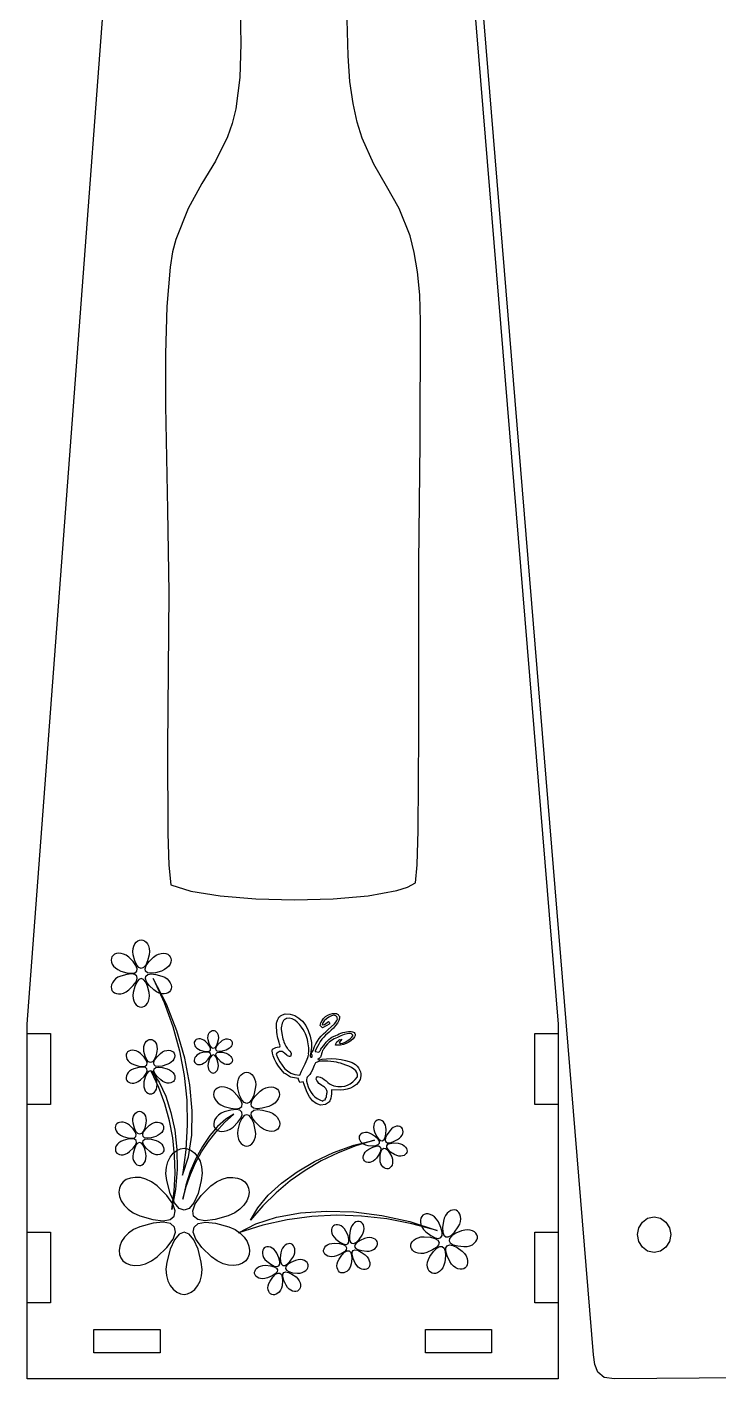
# Model space of a CAD drawing. Extents: x -1652 to 1470, y -458 to 1785.
# Drawn here: x -1651.6 to -1547.7, y -295.8 to -92.6 of the extents above; entities that cross this region are included whole.
import ezdxf

# ---------------------------------------------------------------- set-up
doc = ezdxf.new("R2010")
doc.units = 0
doc.layers.add('LAYER_1', color=7, linetype='CONTINUOUS')

msp = doc.modelspace()

# ---------------------------------------------------------------- linework, layer by layer
at = {"layer": 'LAYER_1', "color": 240}
for points in [[(-1628.4481, 23.9269), (-1596.5981, 24.2019), (-1595.0231, 23.9769), (-1594.0981, 23.2019), (-1593.6231, 22.0269), (-1593.4481, 20.5519), (-1571.8231, -242.4981), (-1571.8231, -295.7981), (-1651.5981, -295.7981), (-1651.5981, -242.4981), (-1631.9481, 20.1769), (-1631.5731, 21.6519), (-1630.8981, 22.7769), (-1629.8731, 23.5519), (-1628.4481, 23.9269)], [(-1531.5231, -295.5231), (-1563.3481, -295.7981), (-1564.9231, -295.5731), (-1565.8481, -294.7981), (-1566.3231, -293.6231), (-1566.4981, -292.1481), (-1588.0981, -29.0731), (-1588.0981, 24.2019), (-1508.3731, 24.2019), (-1508.3731, -29.0731), (-1527.9981, -291.7731), (-1528.3731, -293.2481), (-1529.0481, -294.3731), (-1530.0981, -295.1481), (-1531.5231, -295.5231)], [(-1651.6231, -243.8981), (-1648.1231, -243.8981), (-1648.1231, -254.5481), (-1651.6231, -254.5481), (-1651.6231, -243.8981)], [(-1575.3374, -243.8981), (-1571.8374, -243.8981), (-1571.8374, -254.5481), (-1575.3374, -254.5481), (-1575.3374, -243.8981)], [(-1557.4231, -276.7731), (-1558.3981, -276.5731), (-1559.1731, -275.9981), (-1559.7231, -275.1481), (-1559.8981, -274.0981), (-1559.7231, -273.0731), (-1559.1731, -272.2231), (-1558.3981, -271.6481), (-1557.4231, -271.4481), (-1556.4481, -271.6481), (-1555.6481, -272.2231), (-1555.1231, -273.0731), (-1554.9231, -274.0981), (-1555.1231, -275.1481), (-1555.6481, -275.9981), (-1556.4481, -276.5731), (-1557.4231, -276.7731)], [(-1651.6231, -273.7231), (-1648.1231, -273.7231), (-1648.1231, -284.3731), (-1651.6231, -284.3731), (-1651.6231, -273.7231)], [(-1575.3374, -273.7231), (-1571.8374, -273.7231), (-1571.8374, -284.3731), (-1575.3374, -284.3731), (-1575.3374, -273.7231)], [(-1641.5981, -291.8481), (-1641.5981, -288.3481), (-1631.6481, -288.3481), (-1631.6481, -291.8481), (-1641.5981, -291.8481)], [(-1591.7731, -291.8481), (-1591.7731, -288.3481), (-1581.8231, -288.3481), (-1581.8231, -291.8481), (-1591.7731, -291.8481)]]:
    msp.add_lwpolyline(points, close=True, dxfattribs=at)
msp.add_lwpolyline([(-1619.6231, -89.9231), (-1619.5231, -95.1231), (-1619.6731, -100.1981), (-1620.2731, -104.9231), (-1620.7981, -107.0981), (-1621.4981, -109.0981), (-1623.3231, -112.7482), (-1625.3481, -116.1481), (-1627.3981, -119.8982), (-1629.2731, -124.5231), (-1629.7481, -126.3731), (-1630.1231, -128.7231), (-1630.6231, -134.6231), (-1630.8231, -141.7232), (-1630.8231, -149.5231), (-1630.5231, -165.1731), (-1630.2981, -177.6231), (-1630.4981, -200.9231), (-1630.4481, -213.7981), (-1630.2981, -218.5731), (-1630.0231, -221.5231), (-1627.0231, -222.4731), (-1622.5981, -223.1731), (-1617.2481, -223.6231), (-1611.4231, -223.7731), (-1605.6481, -223.6481), (-1600.3731, -223.1731), (-1596.0731, -222.3981), (-1594.4731, -221.8731), (-1593.2731, -221.2481), (-1593.0231, -218.5232), (-1592.8731, -213.3481), (-1592.7481, -198.7481), (-1592.7731, -173.1981), (-1592.5731, -155.0481), (-1592.5231, -136.8731), (-1592.6231, -132.8481), (-1592.9481, -129.3981), (-1593.4481, -126.4731), (-1594.0731, -123.9731), (-1595.6981, -119.8982), (-1597.5981, -116.5481), (-1599.5231, -113.2231), (-1601.2981, -109.2981), (-1602.0231, -106.8981), (-1602.6481, -104.0981), (-1603.1231, -100.7981), (-1603.3981, -96.9231), (-1603.5231, -91.5481)], dxfattribs=at)
at = {"layer": 'LAYER_1', "color": 250}
for points in [[(-1634.4818, -229.8032), (-1634.2299, -229.8413), (-1633.9794, -229.9538), (-1633.7442, -230.1379), (-1633.5382, -230.3908), (-1633.3753, -230.7096), (-1633.2693, -231.0916), (-1633.2341, -231.5339), (-1633.2836, -232.0338), (-1633.509, -232.9398), (-1633.7932, -233.5865), (-1634.1172, -233.9739), (-1634.4624, -234.1025), (-1634.81, -233.9725), (-1635.141, -233.5842), (-1635.4368, -232.9379), (-1635.6786, -232.0338), (-1635.7319, -231.5537), (-1635.6985, -231.1207), (-1635.5929, -230.7399), (-1635.4293, -230.4167), (-1635.2221, -230.1561), (-1634.9855, -229.9635), (-1634.734, -229.8442), (-1634.4818, -229.8032)], [(-1638.8661, -232.3338), (-1638.959, -232.5715), (-1638.9867, -232.845), (-1638.9448, -233.1409), (-1638.8288, -233.4456), (-1638.6342, -233.7459), (-1638.3566, -234.0282), (-1637.9915, -234.2792), (-1637.5343, -234.4855), (-1636.6365, -234.7438), (-1635.9342, -234.8214), (-1635.4365, -234.7347), (-1635.1525, -234.5001), (-1635.0912, -234.1341), (-1635.2618, -233.6531), (-1635.6732, -233.0736), (-1636.3347, -232.412), (-1636.724, -232.1264), (-1637.1159, -231.9391), (-1637.4987, -231.8404), (-1637.8607, -231.8205), (-1638.1902, -231.8697), (-1638.4754, -231.9781), (-1638.7046, -232.1361), (-1638.8661, -232.3338)], [(-1630.0997, -232.3338), (-1630.007, -232.5715), (-1629.9795, -232.845), (-1630.0214, -233.1409), (-1630.1375, -233.4456), (-1630.3323, -233.7459), (-1630.6102, -234.0282), (-1630.9757, -234.2792), (-1631.4335, -234.4855), (-1632.3308, -234.7438), (-1633.0328, -234.8214), (-1633.5303, -234.7347), (-1633.8141, -234.5003), (-1633.8752, -234.1344), (-1633.7044, -233.6536), (-1633.2925, -233.0744), (-1632.6305, -232.4132), (-1632.2417, -232.1272), (-1631.8503, -231.9396), (-1631.4678, -231.8407), (-1631.106, -231.8207), (-1630.7766, -231.8697), (-1630.4913, -231.9781), (-1630.2617, -232.1361), (-1630.0997, -232.3338)], [(-1638.8646, -237.3943), (-1638.7055, -237.5933), (-1638.4827, -237.7539), (-1638.2057, -237.8654), (-1637.8837, -237.9173), (-1637.5262, -237.899), (-1637.1425, -237.7998), (-1636.742, -237.6092), (-1636.334, -237.3166), (-1635.662, -236.6679), (-1635.244, -236.0982), (-1635.0705, -235.6237), (-1635.1318, -235.2604), (-1635.4181, -235.0244), (-1635.9198, -234.9319), (-1636.6274, -234.9989), (-1637.531, -235.2415), (-1637.9732, -235.4352), (-1638.3315, -235.6806), (-1638.6084, -235.9626), (-1638.8066, -236.2662), (-1638.9287, -236.5763), (-1638.9773, -236.8777), (-1638.9551, -237.1554), (-1638.8646, -237.3943)], [(-1634.4818, -239.9229), (-1634.2299, -239.8848), (-1633.9794, -239.7723), (-1633.7442, -239.5882), (-1633.5382, -239.3354), (-1633.3753, -239.0166), (-1633.2693, -238.6346), (-1633.2341, -238.1923), (-1633.2836, -237.6925), (-1633.509, -236.7863), (-1633.7932, -236.1395), (-1634.1172, -235.7519), (-1634.4624, -235.6233), (-1634.81, -235.7533), (-1635.141, -236.1417), (-1635.4368, -236.7882), (-1635.6786, -237.6925), (-1635.7319, -238.1724), (-1635.6985, -238.6053), (-1635.5929, -238.986), (-1635.4293, -239.3093), (-1635.2221, -239.5699), (-1634.9855, -239.7625), (-1634.734, -239.8819), (-1634.4818, -239.9229)], [(-1630.0557, -237.3943), (-1630.2143, -237.5933), (-1630.4366, -237.7539), (-1630.7133, -237.8654), (-1631.035, -237.9173), (-1631.3923, -237.899), (-1631.7759, -237.7998), (-1632.1763, -237.6092), (-1632.5841, -237.3166), (-1633.2564, -236.6679), (-1633.6747, -236.0983), (-1633.8485, -235.6239), (-1633.7875, -235.2606), (-1633.5014, -235.0247), (-1632.9996, -234.9321), (-1632.2919, -234.999), (-1631.3879, -235.2415), (-1630.9459, -235.4352), (-1630.5878, -235.6806), (-1630.311, -235.9626), (-1630.1129, -236.2662), (-1629.9909, -236.5763), (-1629.9425, -236.8777), (-1629.9649, -237.1554), (-1630.0557, -237.3943)], [(-1628.2856, -265.1667), (-1627.363, -262.3963), (-1626.8709, -259.1401), (-1626.8039, -255.5089), (-1627.1568, -251.6137), (-1627.9245, -247.5655), (-1629.1019, -243.4751), (-1630.6835, -239.4535), (-1632.6644, -235.6117), (-1631.0452, -239.2099), (-1629.7336, -242.836), (-1628.7288, -246.4898), (-1628.0303, -250.1711), (-1627.6374, -253.8796), (-1627.5494, -257.6152), (-1627.7657, -261.3776), (-1628.2856, -265.1667)], [(-1609.071, -247.2947), (-1609.055, -247.333), (-1609.0179, -247.39), (-1608.9661, -247.4252), (-1608.9044, -247.4366), (-1608.8379, -247.4222), (-1608.7876, -247.3853), (-1608.7662, -247.3326), (-1608.7681, -247.2676), (-1608.7877, -247.1936), (-1608.8576, -247.0324), (-1608.9311, -246.8765), (-1608.8177, -246.7332), (-1608.7259, -246.5977), (-1608.652, -246.4539), (-1608.5927, -246.2861), (-1608.4344, -245.8318), (-1608.2338, -245.4096), (-1607.9948, -245.0144), (-1607.7215, -244.6413), (-1607.4177, -244.2853), (-1607.0875, -243.9415), (-1606.7349, -243.6048), (-1606.3638, -243.2702), (-1605.9341, -242.8959), (-1605.4435, -242.4243), (-1605.2329, -242.1769), (-1605.076, -241.9352), (-1604.9959, -241.709), (-1605.0155, -241.5084), (-1605.0474, -241.4318), (-1605.2476, -241.2011), (-1605.5469, -241.1459), (-1605.9069, -241.2316), (-1606.2893, -241.4232), (-1606.656, -241.686), (-1606.9687, -241.9851), (-1607.1892, -242.2856), (-1607.2791, -242.5529), (-1606.9444, -242.5071), (-1606.3167, -242.0523), (-1606.2305, -242.1511), (-1606.1988, -242.267), (-1606.1727, -242.3968), (-1606.1514, -242.4373), (-1607.2449, -243.0406), (-1607.586, -242.6727), (-1607.4715, -242.2802), (-1607.2937, -241.9233), (-1607.06, -241.6076), (-1606.7779, -241.3388), (-1606.4548, -241.1226), (-1606.0982, -240.9647), (-1605.7155, -240.8708), (-1605.3143, -240.8465), (-1605.2358, -240.8569), (-1605.1505, -240.8824), (-1605.0625, -240.9213), (-1604.9757, -240.9716), (-1604.894, -241.0315), (-1604.8214, -241.099), (-1604.7617, -241.1723), (-1604.7191, -241.2496), (-1604.703, -241.2878), (-1604.6714, -241.5817), (-1604.7749, -241.9263), (-1604.9827, -242.3009), (-1605.2643, -242.6851), (-1605.5887, -243.0582), (-1605.9255, -243.3997), (-1606.2439, -243.6891), (-1606.5131, -243.9058), (-1606.7763, -244.1295), (-1607.0447, -244.4101), (-1607.3103, -244.7341), (-1607.5649, -245.0878), (-1607.8005, -245.4577), (-1608.0091, -245.8301), (-1608.1825, -246.1915), (-1608.3127, -246.5281), (-1608.3224, -246.569), (-1607.8017, -246.6744), (-1607.6947, -246.5888), (-1607.6214, -246.5133), (-1607.5724, -246.4447), (-1607.5383, -246.3797), (-1607.4773, -246.2482), (-1607.3636, -246.0931), (-1607.0171, -245.6637), (-1606.6673, -245.1896), (-1606.4796, -244.9624), (-1606.2773, -244.756), (-1606.0556, -244.581), (-1605.81, -244.4481), (-1605.2137, -244.1745), (-1604.9883, -244.0529), (-1604.7367, -243.9403), (-1604.4666, -243.8387), (-1604.1855, -243.7499), (-1603.9009, -243.6759), (-1603.6204, -243.6186), (-1603.3516, -243.5798), (-1603.1021, -243.5615), (-1602.9101, -243.5686), (-1602.7329, -243.602), (-1602.578, -243.6618), (-1602.4534, -243.7479), (-1602.3666, -243.8601), (-1602.3254, -243.9984), (-1602.3375, -244.1628), (-1602.4107, -244.3531), (-1602.625, -244.6594), (-1602.9197, -244.9341), (-1603.2752, -245.1718), (-1603.6718, -245.3672), (-1604.0897, -245.515), (-1604.5095, -245.6096), (-1604.9114, -245.6459), (-1605.2757, -245.6184), (-1605.2329, -245.4393), (-1605.185, -245.3085), (-1605.1298, -245.2124), (-1605.0654, -245.1374), (-1604.9009, -244.9957), (-1604.6755, -244.7741), (-1604.5797, -244.8067), (-1604.3196, -244.7535), (-1604.7528, -245.2201), (-1604.5283, -245.3605), (-1604.2044, -245.3279), (-1603.8261, -245.1692), (-1603.4383, -244.9312), (-1603.0858, -244.6609), (-1602.8136, -244.4052), (-1602.6665, -244.2109), (-1602.6896, -244.1249), (-1602.875, -243.9406), (-1603.1551, -243.8767), (-1603.5413, -243.917), (-1604.0002, -244.0405), (-1604.4982, -244.2262), (-1605.0016, -244.4532), (-1605.477, -244.7005), (-1605.8907, -244.9471), (-1606.2092, -245.172), (-1606.4767, -245.4303), (-1606.7809, -245.7869), (-1606.9245, -245.9743), (-1607.0506, -246.153), (-1607.1502, -246.3118), (-1607.2145, -246.4398), (-1607.2927, -246.6348), (-1607.3502, -246.7919), (-1607.3964, -246.9558), (-1607.4408, -247.1715), (-1607.4637, -247.2561), (-1607.5001, -247.3365), (-1607.5488, -247.4131), (-1607.6084, -247.4867), (-1607.7555, -247.6271), (-1607.9313, -247.7626), (-1607.8994, -247.8391), (-1607.8228, -247.807), (-1607.7908, -247.8837), (-1607.2609, -247.7345), (-1606.6182, -247.6629), (-1605.9055, -247.6576), (-1605.1658, -247.707), (-1604.4419, -247.7997), (-1603.7766, -247.9241), (-1603.2128, -248.0687), (-1602.7935, -248.2221), (-1602.5329, -248.3672), (-1602.2795, -248.5568), (-1602.0429, -248.7845), (-1601.8329, -249.0436), (-1601.6593, -249.3276), (-1601.5318, -249.6298), (-1601.4601, -249.9437), (-1601.454, -250.2628), (-1601.5734, -250.7752), (-1601.8131, -251.208), (-1602.1507, -251.5656), (-1602.5641, -251.8523), (-1603.0312, -252.0727), (-1603.5296, -252.2312), (-1604.0371, -252.3321), (-1604.5316, -252.3801), (-1605.881, -252.3458), (-1605.8696, -252.6155), (-1605.8939, -252.9587), (-1605.9358, -253.3024), (-1605.9774, -253.5742), (-1606.0157, -253.7437), (-1606.0697, -253.888), (-1606.1406, -254.0127), (-1606.2296, -254.1235), (-1606.3378, -254.2262), (-1606.4663, -254.3265), (-1606.6164, -254.4301), (-1606.7892, -254.5426), (-1607.5505, -254.6271), (-1608.1938, -254.4147), (-1608.7289, -253.9808), (-1609.1657, -253.4005), (-1609.514, -252.7492), (-1609.7837, -252.102), (-1609.9846, -251.5342), (-1610.1266, -251.1211), (-1610.6165, -251.2219), (-1610.8029, -250.896), (-1610.8189, -250.8578), (-1610.8606, -250.6503), (-1611.1351, -250.6045), (-1611.4431, -250.5574), (-1611.7455, -250.4994), (-1612.0031, -250.4211), (-1612.2127, -250.3155), (-1612.5147, -250.1428), (-1612.8084, -249.9591), (-1612.9929, -249.8203), (-1613.4584, -249.3022), (-1613.8588, -248.7687), (-1614.191, -248.2377), (-1614.4522, -247.7268), (-1614.6393, -247.2539), (-1614.7493, -246.8369), (-1614.7793, -246.4935), (-1614.7263, -246.2416), (-1614.4215, -246.0779), (-1614.2441, -245.9936), (-1614.0319, -245.9405), (-1613.6228, -245.8704), (-1613.6166, -245.7433), (-1613.6371, -245.5901), (-1613.6772, -245.4187), (-1613.7298, -245.2373), (-1613.8444, -244.8771), (-1613.9242, -244.5744), (-1613.9745, -244.3106), (-1614.0327, -244.0067), (-1614.0848, -243.6727), (-1614.1165, -243.3188), (-1614.1373, -243.0692), (-1614.1624, -242.7512), (-1614.1676, -242.5853), (-1614.1631, -242.4249), (-1614.1455, -242.2774), (-1614.1111, -242.1505), (-1614.0026, -241.8605), (-1613.8683, -241.5762), (-1613.7786, -241.4443), (-1613.6668, -241.3236), (-1613.528, -241.2171), (-1613.3568, -241.1283), (-1613.2403, -241.0848), (-1612.8211, -240.9043), (-1612.0822, -240.9673), (-1611.3999, -241.1853), (-1610.781, -241.5487), (-1610.2329, -242.0481), (-1609.7624, -242.6737), (-1609.3768, -243.4162), (-1609.0831, -244.266), (-1608.8884, -245.2135), (-1608.8688, -245.4977), (-1608.8766, -245.7582), (-1608.8999, -246.0119), (-1608.9269, -246.2759), (-1609.071, -247.2947)], [(-1609.9422, -243.6397), (-1610.1443, -243.2889), (-1610.3991, -242.9076), (-1610.6995, -242.5254), (-1611.0389, -242.1721), (-1611.4103, -241.8773), (-1611.8068, -241.6708), (-1612.2216, -241.5823), (-1612.6479, -241.6414), (-1612.7994, -241.7102), (-1612.9637, -241.7977), (-1613.1011, -241.9381), (-1613.2131, -242.1192), (-1613.3011, -242.3292), (-1613.3666, -242.5561), (-1613.4109, -242.7878), (-1613.4356, -243.0123), (-1613.442, -243.2178), (-1613.4054, -243.6003), (-1613.3135, -244.1245), (-1613.2522, -244.4031), (-1613.1837, -244.6733), (-1613.11, -244.9202), (-1613.0333, -245.1293), (-1612.8797, -245.4834), (-1612.7248, -245.7972), (-1612.6437, -245.9385), (-1612.5586, -246.0691), (-1612.4683, -246.1889), (-1612.3715, -246.2976), (-1612.1507, -246.5181), (-1611.9843, -246.7353), (-1611.9517, -246.8697), (-1611.9427, -246.9708), (-1611.951, -247.0464), (-1611.9703, -247.1044), (-1612.0161, -247.199), (-1612.0291, -247.3172), (-1612.1773, -247.3189), (-1612.3251, -247.2801), (-1612.4713, -247.2094), (-1612.6145, -247.1155), (-1612.8869, -246.8932), (-1613.132, -246.6829), (-1613.2612, -246.6064), (-1613.3993, -246.5702), (-1613.5424, -246.57), (-1613.6868, -246.6018), (-1613.8284, -246.6614), (-1613.9637, -246.7447), (-1614.0885, -246.8474), (-1614.1992, -246.9655), (-1613.9314, -247.5713), (-1613.6394, -248.1384), (-1613.3103, -248.6567), (-1612.9313, -249.1161), (-1612.4896, -249.5064), (-1611.9724, -249.8176), (-1611.3668, -250.0394), (-1610.66, -250.1619), (-1610.3755, -249.5621), (-1610.0148, -248.8266), (-1609.8344, -248.4482), (-1609.6694, -248.0842), (-1609.5311, -247.7508), (-1609.431, -247.464), (-1609.4059, -247.348), (-1609.3887, -247.242), (-1609.3593, -247.1497), (-1609.2978, -247.0749), (-1609.3138, -246.904), (-1609.3132, -246.6037), (-1609.3077, -246.2756), (-1609.3094, -246.0214), (-1609.3327, -245.7316), (-1609.3737, -245.4278), (-1609.4316, -245.1159), (-1609.5054, -244.8018), (-1609.5943, -244.4912), (-1609.6973, -244.1901), (-1609.8136, -243.9043), (-1609.9422, -243.6397)], [(-1623.6583, -243.4052), (-1623.4986, -243.4294), (-1623.3398, -243.5008), (-1623.1906, -243.6175), (-1623.06, -243.7779), (-1622.9567, -243.9801), (-1622.8894, -244.2222), (-1622.8671, -244.5026), (-1622.8985, -244.8194), (-1623.0413, -245.3941), (-1623.2214, -245.8042), (-1623.4269, -246.05), (-1623.6458, -246.1316), (-1623.8663, -246.0492), (-1624.0764, -245.8029), (-1624.2641, -245.3929), (-1624.4175, -244.8194), (-1624.4512, -244.515), (-1624.43, -244.2404), (-1624.363, -243.999), (-1624.2593, -243.794), (-1624.1279, -243.6289), (-1623.9779, -243.5068), (-1623.8183, -243.4312), (-1623.6583, -243.4052)], [(-1633.0864, -244.7629), (-1632.8822, -244.7938), (-1632.6791, -244.8851), (-1632.4884, -245.0343), (-1632.3213, -245.2394), (-1632.1892, -245.4979), (-1632.1033, -245.8077), (-1632.0748, -246.1664), (-1632.1151, -246.5717), (-1632.2978, -247.3066), (-1632.5281, -247.831), (-1632.7909, -248.1452), (-1633.0708, -248.2495), (-1633.3526, -248.144), (-1633.621, -247.8291), (-1633.8608, -247.3049), (-1634.0567, -246.5717), (-1634.0999, -246.1825), (-1634.0729, -245.8314), (-1633.9874, -245.5226), (-1633.8548, -245.2605), (-1633.6869, -245.0492), (-1633.4951, -244.893), (-1633.2911, -244.7961), (-1633.0864, -244.7629)], [(-1626.4381, -245.0103), (-1626.4973, -245.161), (-1626.515, -245.3343), (-1626.4886, -245.5218), (-1626.415, -245.715), (-1626.2916, -245.9054), (-1626.1155, -246.0845), (-1625.8839, -246.2438), (-1625.5939, -246.3748), (-1625.0245, -246.5384), (-1624.5791, -246.5875), (-1624.2634, -246.5324), (-1624.0833, -246.3836), (-1624.0444, -246.1515), (-1624.1525, -245.8465), (-1624.4135, -245.4792), (-1624.833, -245.0598), (-1625.0801, -244.8787), (-1625.3287, -244.76), (-1625.5715, -244.6974), (-1625.8011, -244.6848), (-1626.0099, -244.7159), (-1626.1907, -244.7847), (-1626.3359, -244.8849), (-1626.4381, -245.0103)], [(-1620.8796, -245.0103), (-1620.8208, -245.161), (-1620.8033, -245.3343), (-1620.83, -245.5218), (-1620.9036, -245.715), (-1621.027, -245.9054), (-1621.2032, -246.0845), (-1621.4348, -246.2438), (-1621.7248, -246.3748), (-1622.2939, -246.5384), (-1622.7391, -246.5875), (-1623.0547, -246.5324), (-1623.2348, -246.3836), (-1623.2736, -246.1515), (-1623.1653, -245.8466), (-1622.9041, -245.4792), (-1622.4841, -245.0599), (-1622.2373, -244.8788), (-1621.9889, -244.76), (-1621.7464, -244.6974), (-1621.517, -244.6848), (-1621.3083, -244.7159), (-1621.1276, -244.7847), (-1620.9822, -244.8849), (-1620.8796, -245.0103)], [(-1636.6415, -246.815), (-1636.717, -247.0079), (-1636.7397, -247.2297), (-1636.7058, -247.4696), (-1636.6117, -247.7167), (-1636.4539, -247.9603), (-1636.2286, -248.1893), (-1635.9323, -248.393), (-1635.5614, -248.5605), (-1634.8336, -248.7698), (-1634.2642, -248.8326), (-1633.8606, -248.7622), (-1633.6303, -248.5719), (-1633.5806, -248.275), (-1633.7188, -247.885), (-1634.0523, -247.4151), (-1634.5886, -246.8787), (-1634.9044, -246.6472), (-1635.2222, -246.4953), (-1635.5327, -246.4153), (-1635.8263, -246.3991), (-1636.0935, -246.4389), (-1636.3247, -246.5268), (-1636.5106, -246.6548), (-1636.6415, -246.815)], [(-1629.5341, -246.815), (-1629.4587, -247.0079), (-1629.4361, -247.2297), (-1629.4701, -247.4696), (-1629.5641, -247.7167), (-1629.722, -247.9603), (-1629.9473, -248.1893), (-1630.2436, -248.393), (-1630.6147, -248.5605), (-1631.3423, -248.7698), (-1631.9116, -248.8326), (-1632.315, -248.7622), (-1632.5452, -248.572), (-1632.5948, -248.2754), (-1632.4564, -247.8856), (-1632.1225, -247.416), (-1631.5859, -246.88), (-1631.2703, -246.648), (-1630.9527, -246.4959), (-1630.6425, -246.4156), (-1630.3492, -246.3993), (-1630.0822, -246.439), (-1629.8511, -246.5268), (-1629.6652, -246.6548), (-1629.5341, -246.815)], [(-1626.4375, -248.2193), (-1626.3367, -248.3454), (-1626.1955, -248.4473), (-1626.0199, -248.5181), (-1625.8157, -248.5511), (-1625.5889, -248.5395), (-1625.3455, -248.4767), (-1625.0914, -248.3559), (-1624.8325, -248.1704), (-1624.4065, -247.7589), (-1624.1415, -247.3976), (-1624.0316, -247.0966), (-1624.0705, -246.8662), (-1624.2521, -246.7165), (-1624.5704, -246.6577), (-1625.0192, -246.6999), (-1625.5923, -246.8535), (-1625.8727, -246.9767), (-1626.0998, -247.1325), (-1626.2753, -247.3115), (-1626.4009, -247.5041), (-1626.4783, -247.7007), (-1626.5091, -247.8919), (-1626.4949, -248.0679), (-1626.4375, -248.2193)], [(-1623.6583, -249.8231), (-1623.4986, -249.7989), (-1623.3398, -249.7275), (-1623.1906, -249.6108), (-1623.06, -249.4504), (-1622.9566, -249.2481), (-1622.8893, -249.0058), (-1622.8669, -248.7251), (-1622.8982, -248.408), (-1623.0411, -247.8334), (-1623.2212, -247.4233), (-1623.4268, -247.1776), (-1623.6458, -247.0961), (-1623.8663, -247.1785), (-1624.0764, -247.4248), (-1624.2641, -247.8347), (-1624.4175, -248.408), (-1624.4512, -248.7124), (-1624.43, -248.9871), (-1624.363, -249.2287), (-1624.2593, -249.4338), (-1624.1279, -249.5991), (-1623.9779, -249.7213), (-1623.8183, -249.7971), (-1623.6583, -249.8231)], [(-1620.8511, -248.2193), (-1620.9518, -248.3454), (-1621.0929, -248.4473), (-1621.2683, -248.5181), (-1621.4723, -248.5511), (-1621.6988, -248.5395), (-1621.9421, -248.4767), (-1622.196, -248.3559), (-1622.4549, -248.1704), (-1622.8812, -247.7589), (-1623.1465, -247.3976), (-1623.2567, -247.0966), (-1623.218, -246.8662), (-1623.0366, -246.7165), (-1622.7185, -246.6577), (-1622.2698, -246.6999), (-1621.6966, -246.8535), (-1621.4161, -246.9767), (-1621.1889, -247.1325), (-1621.0133, -247.3115), (-1620.8876, -247.5041), (-1620.8102, -247.7007), (-1620.7795, -247.8919), (-1620.7936, -248.0679), (-1620.8511, -248.2193)], [(-1636.6401, -250.9183), (-1636.5113, -251.0798), (-1636.3308, -251.2101), (-1636.1063, -251.3006), (-1635.8452, -251.3427), (-1635.5554, -251.3279), (-1635.2442, -251.2475), (-1634.9194, -251.0928), (-1634.5886, -250.8554), (-1634.0438, -250.3294), (-1633.7049, -249.8676), (-1633.5642, -249.4828), (-1633.6138, -249.1882), (-1633.8459, -248.9969), (-1634.2528, -248.9218), (-1634.8265, -248.9761), (-1635.5593, -249.1728), (-1635.9178, -249.33), (-1636.2082, -249.5291), (-1636.4327, -249.7579), (-1636.5934, -250.0041), (-1636.6923, -250.2555), (-1636.7317, -250.4998), (-1636.7136, -250.7248), (-1636.6401, -250.9183)], [(-1633.0864, -252.9695), (-1632.8822, -252.9386), (-1632.6791, -252.8473), (-1632.4884, -252.6979), (-1632.3213, -252.4928), (-1632.1892, -252.2341), (-1632.1033, -251.9242), (-1632.0748, -251.5654), (-1632.1151, -251.1599), (-1632.2978, -250.4251), (-1632.5281, -249.9008), (-1632.7909, -249.5865), (-1633.0708, -249.4823), (-1633.3526, -249.5877), (-1633.621, -249.9026), (-1633.8608, -250.4267), (-1634.0567, -251.1599), (-1634.0999, -251.5493), (-1634.0729, -251.9006), (-1633.9874, -252.2095), (-1633.8548, -252.4718), (-1633.6869, -252.6831), (-1633.4951, -252.8394), (-1633.2911, -252.9363), (-1633.0864, -252.9695)], [(-1632.9709, -249.5247), (-1631.7827, -251.2026), (-1630.7851, -253.296), (-1629.9973, -255.7289), (-1629.4384, -258.4255), (-1629.1276, -261.3101), (-1629.0841, -264.3069), (-1629.3272, -267.3399), (-1629.876, -270.3334), (-1629.521, -267.5779), (-1629.379, -264.8665), (-1629.4494, -262.1993), (-1629.7318, -259.5761), (-1630.2257, -256.9971), (-1630.9305, -254.4622), (-1631.8457, -251.9714), (-1632.9709, -249.5247)], [(-1629.4973, -250.9183), (-1629.626, -251.0798), (-1629.8064, -251.2101), (-1630.0308, -251.3006), (-1630.2918, -251.3427), (-1630.5816, -251.3279), (-1630.8926, -251.2475), (-1631.2172, -251.0928), (-1631.5478, -250.8554), (-1632.0929, -250.3294), (-1632.4321, -249.8676), (-1632.573, -249.4828), (-1632.5237, -249.1882), (-1632.2917, -248.9969), (-1631.885, -248.9218), (-1631.3113, -248.9761), (-1630.5784, -249.1728), (-1630.2199, -249.33), (-1629.9294, -249.5291), (-1629.7049, -249.7579), (-1629.5442, -250.0041), (-1629.4452, -250.2555), (-1629.4058, -250.4998), (-1629.4239, -250.7248), (-1629.4973, -250.9183)], [(-1618.6422, -249.6882), (-1618.3655, -249.7301), (-1618.0904, -249.8536), (-1617.8322, -250.0557), (-1617.6061, -250.3334), (-1617.4272, -250.6836), (-1617.311, -251.1031), (-1617.2725, -251.589), (-1617.3271, -252.1382), (-1617.5743, -253.1334), (-1617.8862, -253.8436), (-1618.2421, -254.2692), (-1618.6212, -254.4106), (-1619.0028, -254.2678), (-1619.3664, -253.8413), (-1619.6911, -253.1313), (-1619.9563, -252.1382), (-1620.0149, -251.611), (-1619.9784, -251.1354), (-1619.8625, -250.7172), (-1619.683, -250.3621), (-1619.4555, -250.0759), (-1619.1957, -249.8644), (-1618.9194, -249.7332), (-1618.6422, -249.6882)], [(-1602.0772, -249.7216), (-1602.2457, -249.4736), (-1602.5247, -249.2346), (-1602.8838, -249.0098), (-1603.2924, -248.8041), (-1603.72, -248.6227), (-1604.1361, -248.4705), (-1604.5103, -248.3526), (-1604.8121, -248.2741), (-1605.1475, -248.2035), (-1605.5394, -248.1329), (-1605.9719, -248.0715), (-1606.4292, -248.0286), (-1606.8952, -248.0135), (-1607.354, -248.0357), (-1607.7897, -248.1043), (-1608.1863, -248.2287), (-1608.2712, -248.3076), (-1608.371, -248.4655), (-1608.4802, -248.6795), (-1608.5931, -248.9262), (-1608.8074, -249.4255), (-1608.9688, -249.7782), (-1609.1277, -250.0214), (-1609.2807, -250.1951), (-1609.4179, -250.3284), (-1609.5298, -250.4506), (-1609.6066, -250.5911), (-1609.6386, -250.7791), (-1609.6162, -251.0438), (-1609.5296, -251.4147), (-1609.3704, -251.9092), (-1609.1828, -252.3498), (-1608.9623, -252.7393), (-1608.7042, -253.0807), (-1608.4039, -253.3767), (-1608.0567, -253.6304), (-1607.6581, -253.8446), (-1607.2034, -254.0222), (-1607.1747, -253.9784), (-1607.1788, -253.9674), (-1607.1704, -253.9623), (-1607.1045, -253.936), (-1607.0662, -253.92), (-1606.8235, -253.8517), (-1606.7246, -253.4886), (-1606.6261, -253.4747), (-1606.6417, -253.3756), (-1606.6343, -253.2685), (-1606.6124, -253.1533), (-1606.5846, -253.0299), (-1606.5592, -252.8981), (-1606.5448, -252.7577), (-1606.5499, -252.6087), (-1606.5829, -252.4508), (-1606.6192, -252.3501), (-1606.665, -252.255), (-1606.721, -252.1655), (-1606.7879, -252.0814), (-1606.8663, -252.0026), (-1606.957, -251.9291), (-1607.0606, -251.8607), (-1607.1779, -251.7973), (-1607.3516, -251.6972), (-1607.557, -251.5506), (-1607.7678, -251.3692), (-1607.9574, -251.1645), (-1608.0995, -250.948), (-1608.1676, -250.7314), (-1608.1354, -250.5262), (-1607.9764, -250.3441), (-1607.5784, -250.4249), (-1607.2462, -250.5738), (-1606.9603, -250.7699), (-1606.7007, -250.9925), (-1606.4479, -251.2205), (-1606.1821, -251.4332), (-1605.8836, -251.6096), (-1605.5327, -251.729), (-1604.924, -251.8292), (-1604.3819, -251.8487), (-1603.8969, -251.7896), (-1603.4595, -251.6537), (-1603.06, -251.4431), (-1602.6889, -251.1599), (-1602.3367, -250.806), (-1601.9937, -250.3834), (-1601.9893, -250.0274), (-1602.0772, -249.7216)], [(-1623.4571, -252.4677), (-1623.5595, -252.7287), (-1623.5902, -253.029), (-1623.5443, -253.3539), (-1623.4169, -253.6886), (-1623.2032, -254.0185), (-1622.8982, -254.3287), (-1622.4969, -254.6047), (-1621.9946, -254.8315), (-1621.0087, -255.115), (-1620.2374, -255.2), (-1619.6908, -255.1047), (-1619.3789, -254.847), (-1619.3116, -254.4451), (-1619.4989, -253.917), (-1619.951, -253.2806), (-1620.6776, -252.5542), (-1621.1051, -252.2405), (-1621.5354, -252.0347), (-1621.9558, -251.9261), (-1622.3533, -251.9042), (-1622.7151, -251.958), (-1623.0282, -252.077), (-1623.2799, -252.2505), (-1623.4571, -252.4677)], [(-1613.8301, -252.4677), (-1613.7282, -252.7287), (-1613.6978, -253.029), (-1613.7439, -253.3539), (-1613.8715, -253.6886), (-1614.0853, -254.0185), (-1614.3905, -254.3287), (-1614.792, -254.6047), (-1615.2946, -254.8315), (-1616.2802, -255.115), (-1617.0511, -255.2), (-1617.5976, -255.1047), (-1617.9093, -254.8471), (-1617.9765, -254.4453), (-1617.7889, -253.9172), (-1617.3366, -253.281), (-1616.6096, -252.5548), (-1616.1822, -252.2409), (-1615.7521, -252.0349), (-1615.332, -251.9263), (-1614.9347, -251.9042), (-1614.5731, -251.9581), (-1614.2599, -252.0771), (-1614.0079, -252.2505), (-1613.8301, -252.4677)], [(-1634.7295, -255.5672), (-1634.5262, -255.5979), (-1634.3241, -255.6886), (-1634.1345, -255.8369), (-1633.9685, -256.0406), (-1633.8373, -256.2975), (-1633.7522, -256.6052), (-1633.7241, -256.9616), (-1633.7645, -257.3643), (-1633.946, -258.0944), (-1634.1748, -258.6154), (-1634.4358, -258.9276), (-1634.7139, -259.0311), (-1634.9938, -258.9263), (-1635.2604, -258.6134), (-1635.4984, -258.0926), (-1635.6928, -257.3643), (-1635.736, -256.9775), (-1635.7094, -256.6286), (-1635.6245, -256.3218), (-1635.4929, -256.0614), (-1635.326, -255.8515), (-1635.1355, -255.6964), (-1634.9328, -255.6002), (-1634.7295, -255.5672)], [(-1620.5369, -255.9767), (-1621.7723, -256.7518), (-1622.9962, -257.8508), (-1624.1753, -259.2293), (-1625.2764, -260.8429), (-1626.2663, -262.6473), (-1627.1116, -264.5979), (-1627.7793, -266.6504), (-1628.2361, -268.7604), (-1627.7173, -266.8591), (-1627.0712, -265.0447), (-1626.2979, -263.3171), (-1625.398, -261.6762), (-1624.3715, -260.1218), (-1623.219, -258.6539), (-1621.9407, -257.2722), (-1620.5369, -255.9767)], [(-1623.456, -258.025), (-1623.2813, -258.2437), (-1623.0367, -258.4202), (-1622.7324, -258.5429), (-1622.3789, -258.6), (-1621.9862, -258.58), (-1621.5647, -258.4711), (-1621.1247, -258.2618), (-1620.6765, -257.9404), (-1619.9386, -257.2279), (-1619.4797, -256.6022), (-1619.2893, -256.081), (-1619.3566, -255.682), (-1619.6711, -255.4228), (-1620.2223, -255.3211), (-1620.9994, -255.3947), (-1621.9919, -255.661), (-1622.4773, -255.8738), (-1622.8706, -256.1433), (-1623.1745, -256.4531), (-1623.3921, -256.7866), (-1623.5262, -257.127), (-1623.5796, -257.458), (-1623.5553, -257.7628), (-1623.456, -258.025)], [(-1613.7808, -258.025), (-1613.9551, -258.2437), (-1614.1995, -258.4202), (-1614.5035, -258.5429), (-1614.8569, -258.6), (-1615.2494, -258.58), (-1615.6708, -258.4711), (-1616.1106, -258.2618), (-1616.5586, -257.9404), (-1617.2969, -257.2279), (-1617.7563, -256.6022), (-1617.9472, -256.081), (-1617.8802, -255.682), (-1617.5659, -255.4228), (-1617.0148, -255.3211), (-1616.2376, -255.3947), (-1615.2448, -255.661), (-1614.7593, -255.8738), (-1614.366, -256.1433), (-1614.0619, -256.4531), (-1613.8443, -256.7866), (-1613.7102, -257.127), (-1613.6568, -257.458), (-1613.6813, -257.7628), (-1613.7808, -258.025)], [(-1638.2614, -257.6064), (-1638.3368, -257.7977), (-1638.3595, -258.0179), (-1638.3262, -258.2562), (-1638.233, -258.5018), (-1638.0763, -258.7439), (-1637.8526, -258.9715), (-1637.5583, -259.174), (-1637.1896, -259.3404), (-1636.4659, -259.5485), (-1635.8998, -259.6109), (-1635.4987, -259.541), (-1635.2697, -259.3519), (-1635.2202, -259.0569), (-1635.3575, -258.6693), (-1635.6889, -258.2023), (-1636.2217, -257.6691), (-1636.5356, -257.4391), (-1636.8515, -257.2882), (-1637.16, -257.2087), (-1637.4517, -257.1926), (-1637.7171, -257.2322), (-1637.9468, -257.3196), (-1638.1314, -257.4469), (-1638.2614, -257.6064)], [(-1631.1985, -257.6064), (-1631.1238, -257.7977), (-1631.1015, -258.0179), (-1631.1354, -258.2562), (-1631.229, -258.5018), (-1631.3859, -258.7439), (-1631.6098, -258.9715), (-1631.9044, -259.174), (-1632.2731, -259.3404), (-1632.9962, -259.5485), (-1633.5618, -259.611), (-1633.9627, -259.5411), (-1634.1915, -259.352), (-1634.2408, -259.0571), (-1634.1032, -258.6697), (-1633.7715, -258.2029), (-1633.2382, -257.67), (-1632.9245, -257.4397), (-1632.6088, -257.2886), (-1632.3005, -257.2089), (-1632.009, -257.1927), (-1631.7437, -257.2323), (-1631.5139, -257.3196), (-1631.329, -257.4469), (-1631.1985, -257.6064)], [(-1618.6422, -260.8028), (-1618.3657, -260.7609), (-1618.0906, -260.6374), (-1617.8324, -260.4352), (-1617.6062, -260.1575), (-1617.4273, -259.8073), (-1617.3109, -259.3878), (-1617.2723, -258.9019), (-1617.3268, -258.3528), (-1617.5741, -257.3577), (-1617.8861, -256.6474), (-1618.242, -256.2218), (-1618.6211, -256.0805), (-1619.0028, -256.2232), (-1619.3664, -256.6497), (-1619.6911, -257.3597), (-1619.9563, -258.3528), (-1620.0149, -258.88), (-1619.9784, -259.3555), (-1619.8625, -259.7737), (-1619.683, -260.1288), (-1619.4555, -260.415), (-1619.1957, -260.6266), (-1618.9194, -260.7578), (-1618.6422, -260.8028)], [(-1598.8608, -256.8615), (-1599.0387, -256.9263), (-1599.2047, -257.0449), (-1599.349, -257.2132), (-1599.4621, -257.4272), (-1599.5341, -257.6829), (-1599.5554, -257.9762), (-1599.5164, -258.3031), (-1599.4072, -258.6596), (-1599.1116, -259.2865), (-1598.811, -259.7159), (-1598.519, -259.9507), (-1598.2492, -259.9941), (-1598.0153, -259.8489), (-1597.8309, -259.5181), (-1597.7096, -259.0047), (-1597.6651, -258.3117), (-1597.6961, -257.9547), (-1597.7833, -257.6446), (-1597.9155, -257.3828), (-1598.0816, -257.1713), (-1598.2703, -257.0117), (-1598.4705, -256.9057), (-1598.6711, -256.8551), (-1598.8608, -256.8615)], [(-1595.3032, -258.0655), (-1595.4479, -257.9437), (-1595.6333, -257.8592), (-1595.8512, -257.8182), (-1596.0931, -257.8273), (-1596.3506, -257.8926), (-1596.6156, -258.0206), (-1596.8795, -258.2177), (-1597.134, -258.4902), (-1597.5287, -259.0597), (-1597.75, -259.5349), (-1597.8072, -259.9054), (-1597.7098, -260.1608), (-1597.467, -260.2909), (-1597.0884, -260.2853), (-1596.5831, -260.1337), (-1595.9606, -259.8257), (-1595.6669, -259.6202), (-1595.4418, -259.3895), (-1595.2813, -259.144), (-1595.1812, -258.8944), (-1595.1374, -258.6512), (-1595.1459, -258.4249), (-1595.2025, -258.2262), (-1595.3032, -258.0655)], [(-1638.2611, -261.6833), (-1638.133, -261.8438), (-1637.9536, -261.9733), (-1637.7303, -262.0632), (-1637.4708, -262.105), (-1637.1826, -262.0902), (-1636.8733, -262.0103), (-1636.5504, -261.8568), (-1636.2215, -261.6211), (-1635.6804, -261.0984), (-1635.3439, -260.6394), (-1635.2042, -260.2569), (-1635.2536, -259.9641), (-1635.4842, -259.7739), (-1635.8885, -259.6992), (-1636.4585, -259.7531), (-1637.1866, -259.9486), (-1637.5429, -260.1049), (-1637.8315, -260.3029), (-1638.0547, -260.5303), (-1638.2144, -260.775), (-1638.3129, -261.0248), (-1638.352, -261.2675), (-1638.3341, -261.4911), (-1638.2611, -261.6833)], [(-1631.1631, -261.6833), (-1631.2909, -261.8438), (-1631.4701, -261.9733), (-1631.6931, -262.0632), (-1631.9524, -262.105), (-1632.2404, -262.0902), (-1632.5495, -262.0103), (-1632.8721, -261.8568), (-1633.2007, -261.6211), (-1633.7422, -261.0984), (-1634.0791, -260.6394), (-1634.219, -260.2569), (-1634.1698, -259.9641), (-1633.9392, -259.7739), (-1633.535, -259.6992), (-1632.9648, -259.7531), (-1632.2366, -259.9486), (-1631.8805, -260.1049), (-1631.592, -260.3029), (-1631.3689, -260.5303), (-1631.2093, -260.775), (-1631.111, -261.0248), (-1631.0719, -261.2675), (-1631.09, -261.4911), (-1631.1631, -261.6833)], [(-1618.057, -271.9335), (-1616.9642, -270.062), (-1615.3897, -268.1924), (-1613.3978, -266.3763), (-1611.0529, -264.6651), (-1608.4195, -263.1101), (-1605.562, -261.7629), (-1602.5447, -260.6748), (-1599.4321, -259.8974), (-1602.2317, -260.7572), (-1604.8962, -261.8021), (-1607.4257, -263.0316), (-1609.8206, -264.4455), (-1612.0809, -266.043), (-1614.207, -267.8238), (-1616.1989, -269.7875), (-1618.057, -271.9335)], [(-1601.704, -259.316), (-1601.7373, -259.5019), (-1601.7179, -259.7046), (-1601.6446, -259.9136), (-1601.516, -260.1184), (-1601.3307, -260.3087), (-1601.0875, -260.4739), (-1600.7851, -260.6038), (-1600.4222, -260.6878), (-1599.7312, -260.745), (-1599.2087, -260.6992), (-1598.859, -260.5638), (-1598.6863, -260.3518), (-1598.6949, -260.0766), (-1598.8891, -259.7515), (-1599.2731, -259.3896), (-1599.8512, -259.0043), (-1600.1757, -258.8527), (-1600.4879, -258.7732), (-1600.7808, -258.757), (-1601.0471, -258.7953), (-1601.2797, -258.8792), (-1601.4715, -258.9998), (-1601.6153, -259.1484), (-1601.704, -259.316)], [(-1634.7295, -263.7223), (-1634.5264, -263.6915), (-1634.3244, -263.6008), (-1634.1348, -263.4523), (-1633.9688, -263.2484), (-1633.8375, -262.9913), (-1633.7523, -262.6832), (-1633.7242, -262.3265), (-1633.7645, -261.9235), (-1633.946, -261.1938), (-1634.1748, -260.673), (-1634.4358, -260.3608), (-1634.7139, -260.2572), (-1634.9938, -260.3618), (-1635.2604, -260.6745), (-1635.4984, -261.1952), (-1635.6928, -261.9235), (-1635.736, -262.3104), (-1635.7094, -262.6595), (-1635.6245, -262.9665), (-1635.4929, -263.2273), (-1635.326, -263.4375), (-1635.1355, -263.5929), (-1634.9328, -263.6892), (-1634.7295, -263.7223)], [(-1628.0401, -261.1204), (-1627.4932, -261.2032), (-1626.9494, -261.4475), (-1626.439, -261.8473), (-1625.9919, -262.3963), (-1625.6384, -263.0885), (-1625.4085, -263.9178), (-1625.3325, -264.8779), (-1625.4404, -265.9629), (-1625.9292, -267.9296), (-1626.5457, -269.3332), (-1627.2489, -270.1742), (-1627.9981, -270.4534), (-1628.7524, -270.1713), (-1629.4708, -269.3284), (-1630.1126, -267.9254), (-1630.6368, -265.9629), (-1630.7526, -264.9208), (-1630.6805, -263.9808), (-1630.4515, -263.1542), (-1630.0968, -262.4524), (-1629.6473, -261.8867), (-1629.134, -261.4686), (-1628.5879, -261.2093), (-1628.0401, -261.1204)], [(-1600.9459, -263.0229), (-1601.048, -262.8637), (-1601.108, -262.6689), (-1601.1205, -262.4476), (-1601.0804, -262.2089), (-1600.9825, -261.9618), (-1600.8214, -261.7156), (-1600.5921, -261.4793), (-1600.2892, -261.262), (-1599.6735, -260.9437), (-1599.1736, -260.7853), (-1598.7987, -260.7762), (-1598.5579, -260.9057), (-1598.4601, -261.1631), (-1598.5145, -261.538), (-1598.7301, -262.0196), (-1599.1159, -262.5974), (-1599.3574, -262.8623), (-1599.6152, -263.0558), (-1599.8792, -263.1834), (-1600.1396, -263.2506), (-1600.3864, -263.2626), (-1600.6097, -263.2251), (-1600.7995, -263.1434), (-1600.9459, -263.0229)], [(-1597.3888, -264.2281), (-1597.5777, -264.2368), (-1597.7764, -264.1912), (-1597.9743, -264.0913), (-1598.161, -263.9372), (-1598.3259, -263.7289), (-1598.4585, -263.4664), (-1598.5485, -263.1497), (-1598.5852, -262.7789), (-1598.5528, -262.0864), (-1598.4399, -261.5743), (-1598.2603, -261.2451), (-1598.0277, -261.1013), (-1597.7558, -261.1453), (-1597.4584, -261.3797), (-1597.149, -261.807), (-1596.8415, -262.4297), (-1596.7329, -262.7712), (-1596.6943, -263.0912), (-1596.7159, -263.3837), (-1596.7882, -263.6429), (-1596.9012, -263.8628), (-1597.0455, -264.0376), (-1597.2112, -264.1613), (-1597.3888, -264.2281)], [(-1594.5666, -261.7498), (-1594.6537, -261.9181), (-1594.7926, -262.0675), (-1594.978, -262.1891), (-1595.2047, -262.2737), (-1595.4674, -262.3123), (-1595.7608, -262.2958), (-1596.0797, -262.2151), (-1596.4187, -262.0613), (-1597.0025, -261.6873), (-1597.3897, -261.3337), (-1597.5851, -261.0138), (-1597.5935, -260.7404), (-1597.4194, -260.5269), (-1597.0677, -260.3864), (-1596.543, -260.3318), (-1595.8501, -260.3765), (-1595.5001, -260.4538), (-1595.2037, -260.5806), (-1594.9611, -260.7458), (-1594.7727, -260.9379), (-1594.6387, -261.1457), (-1594.5595, -261.3578), (-1594.5354, -261.5629), (-1594.5666, -261.7498)], [(-1637.5562, -266.6144), (-1637.7583, -267.1302), (-1637.8188, -267.7237), (-1637.7281, -268.3657), (-1637.4764, -269.0272), (-1637.054, -269.679), (-1636.4512, -270.292), (-1635.6583, -270.8372), (-1634.6656, -271.2855), (-1632.7169, -271.8461), (-1631.1926, -272.0143), (-1630.1123, -271.8259), (-1629.4958, -271.3167), (-1629.3628, -270.5222), (-1629.733, -269.4782), (-1630.626, -268.2204), (-1632.0617, -266.7845), (-1632.9066, -266.1645), (-1633.7572, -265.7578), (-1634.5881, -265.5434), (-1635.3738, -265.5001), (-1636.0889, -265.6067), (-1636.708, -265.842), (-1637.2056, -266.185), (-1637.5562, -266.6144)], [(-1618.5302, -266.6144), (-1618.3284, -267.1302), (-1618.2682, -267.7237), (-1618.3591, -268.3657), (-1618.6111, -269.0272), (-1619.0337, -269.679), (-1619.6368, -270.292), (-1620.4302, -270.8372), (-1621.4234, -271.2855), (-1623.3712, -271.8461), (-1624.895, -272.0143), (-1625.975, -271.826), (-1626.5913, -271.3169), (-1626.7241, -270.5227), (-1626.3535, -269.479), (-1625.4598, -268.2216), (-1624.0231, -266.7863), (-1623.1786, -266.1657), (-1622.3285, -265.7586), (-1621.4982, -265.5438), (-1620.713, -265.5003), (-1619.9983, -265.6068), (-1619.3794, -265.8421), (-1618.8816, -266.185), (-1618.5302, -266.6144)], [(-1637.5533, -277.5979), (-1637.2083, -278.0299), (-1636.7249, -278.3785), (-1636.1236, -278.6207), (-1635.4247, -278.7335), (-1634.6486, -278.6938), (-1633.8156, -278.4786), (-1632.9461, -278.0648), (-1632.0604, -277.4295), (-1630.6022, -276.0213), (-1629.6954, -274.7847), (-1629.3189, -273.7546), (-1629.4518, -272.9661), (-1630.0734, -272.454), (-1631.1625, -272.2532), (-1632.6984, -272.3987), (-1634.66, -272.9254), (-1635.6195, -273.346), (-1636.3968, -273.8788), (-1636.9976, -274.4911), (-1637.4276, -275.1501), (-1637.6925, -275.823), (-1637.7979, -276.4771), (-1637.7496, -277.0796), (-1637.5533, -277.5979)], [(-1618.4323, -277.5979), (-1618.7769, -278.0299), (-1619.2598, -278.3785), (-1619.8607, -278.6207), (-1620.5592, -278.7335), (-1621.3349, -278.6938), (-1622.1676, -278.4786), (-1623.0367, -278.0648), (-1623.9221, -277.4295), (-1625.3811, -276.0213), (-1626.2888, -274.7848), (-1626.666, -273.7548), (-1626.5337, -272.9663), (-1625.9125, -272.4543), (-1624.8236, -272.2535), (-1623.2877, -272.3989), (-1621.3257, -272.9254), (-1620.3659, -273.346), (-1619.5883, -273.8788), (-1618.9873, -274.4911), (-1618.5572, -275.1501), (-1618.2923, -275.823), (-1618.187, -276.4771), (-1618.2355, -277.0796), (-1618.4323, -277.5979)], [(-1619.8663, -273.813), (-1617.2754, -272.4665), (-1614.1371, -271.4686), (-1610.5616, -270.8318), (-1606.6594, -270.5683), (-1602.5408, -270.6903), (-1598.3162, -271.2102), (-1594.0959, -272.1403), (-1589.9904, -273.4928), (-1593.7985, -272.4592), (-1597.5857, -271.7337), (-1601.352, -271.3156), (-1605.0973, -271.2043), (-1608.8215, -271.399), (-1612.5245, -271.8992), (-1616.2061, -272.7041), (-1619.8663, -273.813)], [(-1601.5467, -272.1619), (-1601.749, -272.1177), (-1601.9716, -272.1303), (-1602.2032, -272.2015), (-1602.4325, -272.3333), (-1602.6482, -272.5275), (-1602.8389, -272.7859), (-1602.9936, -273.1106), (-1603.1007, -273.5033), (-1603.1931, -274.2548), (-1603.1656, -274.8269), (-1603.0327, -275.2142), (-1602.8087, -275.4117), (-1602.5079, -275.4141), (-1602.1447, -275.2161), (-1601.7335, -274.8127), (-1601.2885, -274.1985), (-1601.109, -273.8503), (-1601.0086, -273.5127), (-1600.9781, -273.1937), (-1601.0081, -272.9015), (-1601.0892, -272.6441), (-1601.2123, -272.4296), (-1601.3679, -272.2662), (-1601.5467, -272.1619)], [(-1592.161, -271.1965), (-1592.3327, -271.3844), (-1592.4564, -271.6291), (-1592.5231, -271.9199), (-1592.5238, -272.2458), (-1592.4495, -272.5958), (-1592.2913, -272.9589), (-1592.0401, -273.3244), (-1591.6871, -273.6811), (-1590.9408, -274.2432), (-1590.3126, -274.5668), (-1589.8167, -274.6639), (-1589.4675, -274.5467), (-1589.2795, -274.227), (-1589.2669, -273.7169), (-1589.4442, -273.0285), (-1589.8257, -272.1738), (-1590.0864, -271.7677), (-1590.3851, -271.4526), (-1590.7071, -271.2236), (-1591.038, -271.0757), (-1591.3634, -271.004), (-1591.6686, -271.0035), (-1591.9393, -271.0693), (-1592.161, -271.1965)], [(-1587.1565, -270.4446), (-1587.4058, -270.3904), (-1587.6802, -270.4061), (-1587.9657, -270.4941), (-1588.2484, -270.6566), (-1588.5143, -270.8961), (-1588.7495, -271.2149), (-1588.94, -271.6154), (-1589.0719, -272.1), (-1589.186, -273.0269), (-1589.1523, -273.7323), (-1588.9885, -274.2099), (-1588.7123, -274.4534), (-1588.3414, -274.4561), (-1587.8935, -274.2119), (-1587.3862, -273.7141), (-1586.8373, -272.9565), (-1586.6159, -272.5275), (-1586.4921, -272.1114), (-1586.4545, -271.7182), (-1586.4916, -271.3578), (-1586.5918, -271.0402), (-1586.7437, -270.7755), (-1586.9358, -270.5736), (-1587.1565, -270.4446)], [(-1628.0401, -283.0866), (-1627.4934, -283.0038), (-1626.9497, -282.7596), (-1626.4392, -282.36), (-1625.9921, -281.8111), (-1625.6384, -281.1191), (-1625.4084, -280.2901), (-1625.3322, -279.3301), (-1625.4399, -278.2453), (-1625.9289, -276.2785), (-1626.5455, -274.8747), (-1627.2488, -274.0335), (-1627.9981, -273.7542), (-1628.7524, -274.0363), (-1629.4708, -274.8793), (-1630.1126, -276.2824), (-1630.6368, -278.2453), (-1630.7526, -279.2872), (-1630.6805, -280.227), (-1630.4515, -281.0534), (-1630.0968, -281.7551), (-1629.6473, -282.3206), (-1629.134, -282.7386), (-1628.5879, -282.9977), (-1628.0401, -283.0866)], [(-1605.6047, -272.7704), (-1605.744, -272.9228), (-1605.8443, -273.1214), (-1605.8985, -273.3573), (-1605.8991, -273.6217), (-1605.8389, -273.9055), (-1605.7106, -274.2001), (-1605.5069, -274.4964), (-1605.2205, -274.7856), (-1604.6154, -275.2412), (-1604.1059, -275.5036), (-1603.7038, -275.5823), (-1603.4206, -275.4872), (-1603.2681, -275.2281), (-1603.2579, -274.8146), (-1603.4017, -274.2566), (-1603.7111, -273.5637), (-1603.9227, -273.2344), (-1604.165, -272.9788), (-1604.4262, -272.793), (-1604.6946, -272.673), (-1604.9584, -272.6148), (-1605.2059, -272.6143), (-1605.4252, -272.6675), (-1605.6047, -272.7704)], [(-1583.9688, -274.3746), (-1584.0461, -274.1318), (-1584.1965, -273.902), (-1584.4153, -273.6987), (-1584.6973, -273.535), (-1585.0378, -273.4242), (-1585.4317, -273.3795), (-1585.8741, -273.4143), (-1586.36, -273.5418), (-1587.2194, -273.9068), (-1587.8133, -274.2891), (-1588.145, -274.6701), (-1588.2177, -275.0312), (-1588.0346, -275.354), (-1587.5991, -275.6199), (-1586.9143, -275.8105), (-1585.9835, -275.9071), (-1585.5011, -275.8843), (-1585.0787, -275.7834), (-1584.7193, -275.6192), (-1584.4257, -275.4068), (-1584.201, -275.1612), (-1584.048, -274.8973), (-1583.9696, -274.6301), (-1583.9688, -274.3746)], [(-1615.9743, -276.1072), (-1616.1127, -276.2586), (-1616.2124, -276.456), (-1616.2661, -276.6903), (-1616.2666, -276.953), (-1616.2067, -277.235), (-1616.0793, -277.5277), (-1615.877, -277.8222), (-1615.5926, -278.1097), (-1614.9913, -278.5624), (-1614.485, -278.8229), (-1614.0854, -278.901), (-1613.8039, -278.8064), (-1613.6523, -278.5488), (-1613.6421, -278.1378), (-1613.7849, -277.5833), (-1614.0924, -276.8948), (-1614.3027, -276.5677), (-1614.5436, -276.3138), (-1614.8032, -276.1293), (-1615.07, -276.0101), (-1615.3321, -275.9523), (-1615.578, -275.9518), (-1615.796, -276.0048), (-1615.9743, -276.1072)], [(-1611.9424, -275.5015), (-1612.1431, -275.4578), (-1612.3641, -275.4704), (-1612.5941, -275.5413), (-1612.8219, -275.6723), (-1613.0363, -275.8654), (-1613.2259, -276.1223), (-1613.3796, -276.4449), (-1613.486, -276.8352), (-1613.5779, -277.582), (-1613.5506, -278.1504), (-1613.4186, -278.5354), (-1613.196, -278.7316), (-1612.897, -278.7339), (-1612.536, -278.5372), (-1612.1271, -278.1363), (-1611.6847, -277.5259), (-1611.5065, -277.1799), (-1611.4069, -276.8444), (-1611.3766, -276.5274), (-1611.4065, -276.237), (-1611.4872, -275.9811), (-1611.6096, -275.7679), (-1611.7644, -275.6053), (-1611.9424, -275.5015)], [(-1607.0664, -276.6373), (-1607.068, -276.4308), (-1607.0097, -276.2158), (-1606.8922, -276.004), (-1606.7159, -275.8068), (-1606.4812, -275.6357), (-1606.1886, -275.5021), (-1605.8387, -275.4176), (-1605.4319, -275.3936), (-1604.6776, -275.4586), (-1604.1236, -275.6037), (-1603.772, -275.8138), (-1603.625, -276.0738), (-1603.6848, -276.3686), (-1603.9536, -276.6832), (-1604.4336, -277.0024), (-1605.1268, -277.3111), (-1605.5046, -277.4149), (-1605.8558, -277.4435), (-1606.1743, -277.4076), (-1606.4541, -277.3179), (-1606.6893, -277.1853), (-1606.8737, -277.0204), (-1607.0014, -276.8342), (-1607.0664, -276.6373)], [(-1598.9618, -275.3476), (-1599.0244, -275.1508), (-1599.1465, -274.9645), (-1599.3239, -274.7997), (-1599.5527, -274.6669), (-1599.8288, -274.577), (-1600.1482, -274.5409), (-1600.5068, -274.5691), (-1600.9008, -274.6726), (-1601.5978, -274.9685), (-1602.0795, -275.2784), (-1602.3485, -275.5872), (-1602.4075, -275.8801), (-1602.2591, -276.1418), (-1601.9058, -276.3574), (-1601.3505, -276.5118), (-1600.5956, -276.5901), (-1600.2045, -276.5716), (-1599.862, -276.4897), (-1599.5705, -276.3567), (-1599.3324, -276.1846), (-1599.1501, -275.9856), (-1599.026, -275.7716), (-1598.9624, -275.5549), (-1598.9618, -275.3476)], [(-1593.9627, -275.9652), (-1593.9647, -275.7104), (-1593.8929, -275.4453), (-1593.7481, -275.1841), (-1593.5308, -274.9409), (-1593.2416, -274.7299), (-1592.881, -274.5651), (-1592.4497, -274.4608), (-1591.9483, -274.4311), (-1591.0179, -274.5112), (-1590.3345, -274.6902), (-1589.9008, -274.9493), (-1589.7195, -275.27), (-1589.7932, -275.6337), (-1590.1247, -276.0217), (-1590.7167, -276.4154), (-1591.5718, -276.7962), (-1592.0374, -276.9243), (-1592.4703, -276.9595), (-1592.8629, -276.9151), (-1593.2079, -276.8043), (-1593.4978, -276.6407), (-1593.7252, -276.4374), (-1593.8826, -276.2078), (-1593.9627, -275.9652)], [(-1590.7766, -279.896), (-1590.9982, -279.7701), (-1591.1918, -279.5753), (-1591.3455, -279.3192), (-1591.4474, -279.0094), (-1591.4855, -278.6535), (-1591.4478, -278.259), (-1591.3225, -277.8335), (-1591.0976, -277.3846), (-1590.5626, -276.6189), (-1590.0657, -276.1166), (-1589.6244, -275.8707), (-1589.2559, -275.874), (-1588.9779, -276.1197), (-1588.8076, -276.6007), (-1588.7625, -277.31), (-1588.8601, -278.2406), (-1588.9819, -278.7079), (-1589.168, -279.1003), (-1589.4029, -279.4181), (-1589.6716, -279.6615), (-1589.9585, -279.8308), (-1590.2486, -279.9261), (-1590.5264, -279.9478), (-1590.7766, -279.896)], [(-1585.7788, -279.102), (-1585.999, -279.2311), (-1586.2647, -279.3014), (-1586.5634, -279.3065), (-1586.8826, -279.2399), (-1587.2098, -279.095), (-1587.5323, -278.8652), (-1587.8376, -278.544), (-1588.1133, -278.125), (-1588.5095, -277.2791), (-1588.6964, -276.5977), (-1588.689, -276.0926), (-1588.5019, -275.7752), (-1588.15, -275.6571), (-1587.6482, -275.7499), (-1587.0113, -276.0651), (-1586.254, -276.6143), (-1585.9108, -276.9539), (-1585.6643, -277.3116), (-1585.5066, -277.6741), (-1585.4301, -278.0285), (-1585.4268, -278.3616), (-1585.4891, -278.6603), (-1585.609, -278.9114), (-1585.7788, -279.102)], [(-1609.3736, -278.6682), (-1609.4359, -278.4723), (-1609.5572, -278.287), (-1609.7335, -278.123), (-1609.9608, -277.9911), (-1610.2351, -277.9019), (-1610.5524, -277.8661), (-1610.9087, -277.8944), (-1611.3001, -277.9975), (-1611.9926, -278.2915), (-1612.4712, -278.5994), (-1612.7384, -278.9062), (-1612.797, -279.1971), (-1612.6495, -279.4571), (-1612.2986, -279.6712), (-1611.7469, -279.8245), (-1610.9971, -279.902), (-1610.6083, -279.8838), (-1610.2679, -279.8027), (-1609.9783, -279.6706), (-1609.7417, -279.4997), (-1609.5606, -279.3019), (-1609.4374, -279.0894), (-1609.3742, -278.8741), (-1609.3736, -278.6682)], [(-1604.4822, -279.8244), (-1604.6619, -279.7226), (-1604.8189, -279.5648), (-1604.9436, -279.3573), (-1605.0263, -279.1061), (-1605.0572, -278.8175), (-1605.0267, -278.4976), (-1604.925, -278.1525), (-1604.7426, -277.7885), (-1604.3088, -277.1678), (-1603.9059, -276.7606), (-1603.548, -276.5612), (-1603.2493, -276.5639), (-1603.0239, -276.7631), (-1602.8858, -277.153), (-1602.8493, -277.7282), (-1602.9284, -278.4828), (-1603.0273, -278.8615), (-1603.1783, -279.1796), (-1603.3689, -279.4373), (-1603.5868, -279.6347), (-1603.8195, -279.7719), (-1604.0546, -279.8491), (-1604.2796, -279.8666), (-1604.4822, -279.8244)], [(-1600.4298, -279.181), (-1600.6084, -279.2859), (-1600.8239, -279.3431), (-1601.0661, -279.3474), (-1601.325, -279.2933), (-1601.5902, -279.1757), (-1601.8518, -278.9892), (-1602.0996, -278.7286), (-1602.3233, -278.3886), (-1602.6444, -277.7027), (-1602.7958, -277.1503), (-1602.7897, -276.7407), (-1602.638, -276.4833), (-1602.3527, -276.3875), (-1601.9458, -276.4627), (-1601.4293, -276.7183), (-1600.8153, -277.1636), (-1600.537, -277.439), (-1600.3371, -277.7291), (-1600.2093, -278.0231), (-1600.1472, -278.3105), (-1600.1445, -278.5806), (-1600.1949, -278.8228), (-1600.2921, -279.0265), (-1600.4298, -279.181)], [(-1617.4275, -279.9497), (-1617.429, -279.7443), (-1617.3711, -279.5306), (-1617.2542, -279.32), (-1617.0789, -279.124), (-1616.8456, -278.9539), (-1616.5548, -278.8213), (-1616.2069, -278.7375), (-1615.8025, -278.714), (-1615.0534, -278.7785), (-1614.5031, -278.9227), (-1614.1538, -279.1314), (-1614.0078, -279.3898), (-1614.0671, -279.6826), (-1614.334, -279.995), (-1614.8108, -280.312), (-1615.4995, -280.6184), (-1615.8748, -280.7219), (-1616.2238, -280.7504), (-1616.5404, -280.7149), (-1616.8186, -280.6258), (-1617.0524, -280.4941), (-1617.2358, -280.3303), (-1617.3629, -280.1453), (-1617.4275, -279.9497)], [(-1614.8588, -283.117), (-1615.0374, -283.0157), (-1615.1935, -282.8589), (-1615.3173, -282.6525), (-1615.3994, -282.4028), (-1615.4301, -282.1158), (-1615.3998, -281.7978), (-1615.2989, -281.4548), (-1615.1179, -281.093), (-1614.6867, -280.4765), (-1614.2863, -280.072), (-1613.9305, -279.874), (-1613.6336, -279.8767), (-1613.4095, -280.0746), (-1613.2722, -280.4621), (-1613.2359, -281.0335), (-1613.3145, -281.7833), (-1613.4129, -282.1597), (-1613.563, -282.4758), (-1613.7525, -282.732), (-1613.9691, -282.9282), (-1614.2003, -283.0646), (-1614.4339, -283.1415), (-1614.6575, -283.1589), (-1614.8588, -283.117)], [(-1610.8324, -282.4766), (-1611.0095, -282.5811), (-1611.2234, -282.6382), (-1611.464, -282.6427), (-1611.7212, -282.5893), (-1611.9848, -282.4726), (-1612.2448, -282.2875), (-1612.491, -282.0286), (-1612.7133, -281.6906), (-1613.0325, -281.0086), (-1613.1832, -280.4594), (-1613.1771, -280.0523), (-1613.0264, -279.7964), (-1612.7429, -279.7012), (-1612.3385, -279.7759), (-1611.8252, -280.0297), (-1611.2149, -280.4721), (-1610.9384, -280.7459), (-1610.7398, -281.0342), (-1610.6127, -281.3264), (-1610.551, -281.612), (-1610.5484, -281.8803), (-1610.5986, -282.1209), (-1610.6954, -282.3232), (-1610.8324, -282.4766)]]:
    msp.add_lwpolyline(points, close=True, dxfattribs=at)

doc.saveas('drawing.dxf')
